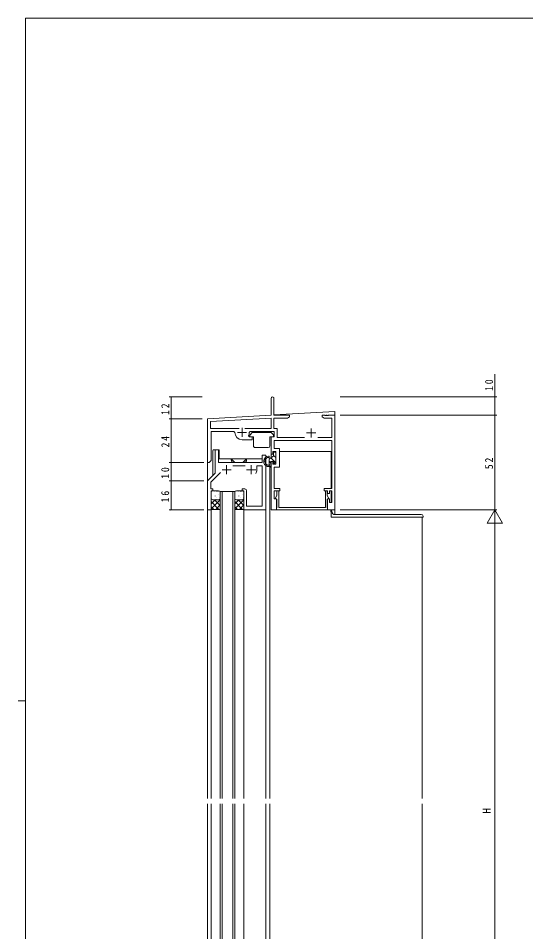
# Model space of a CAD drawing. Units: millimetres, scale not verified. Extents: x -594 to 539, y -420 to 386.
# Drawn here: x -594 to -315, y -120 to 382 of the extents above; entities that cross this region are included whole.
import ezdxf
from ezdxf.enums import TextEntityAlignment as Align

# ---------------------------------------------------------------- set-up
doc = ezdxf.new("R2010")
doc.units = ezdxf.units.MM
doc.header["$LTSCALE"] = 2
for name, color, linetype, lineweight in [('0-1_YKK_ZWAK', 7, 'Continuous', 9), ('0-3_YKK_11', 7, 'Continuous', 9), ('0-4_YKK_12', 2, 'Continuous', 9), ('0-5_YKK_13', 4, 'Continuous', 9), ('0-6_YKK_D', 6, 'Continuous', 9)]:
    doc.layers.add(name, color=color, linetype=linetype, lineweight=lineweight)
doc.styles.add('ＭＳ ゴシック', font='')
doc.styles.get('ＭＳ ゴシック').set_extended_font_data('MS Gothic')

msp = doc.modelspace()

# ---------------------------------------------------------------- linework, layer by layer
at = {"layer": '0-1_YKK_ZWAK'}
for p, q in [((-590, -367.965), (-590, 382.035)), ((510, 382.035), (-590, 382.035)), ((-594, 7.035), (-590, 7.035))]:
    msp.add_line(p, q, dxfattribs=at)
at = {"layer": '0-3_YKK_11'}
for p, q in [((-455, 173.285), (-455, 164.035)), ((-455, 164.035), (-490, 162.035)), ((-490, 162.035), (-490, 138.035)), ((-455, 162.402), (-488.37, 160.496)), ((-455, 156.665), (-455, 162.402)), ((-453.5, 156.665), (-453.5, 162.405)), ((-420, 112.035), (-420, 164.035)), ((-488.37, 160.496), (-488.37, 156.665)), ((-488.37, 156.665), (-472.55, 156.665)), ((-471, 157.035), (-471, 152.035)), ((-469.45, 156.665), (-455, 156.665)), ((-469.45, 156.665), (-455, 156.665)), ((-451.67, 156.665), (-453.5, 156.665)), ((-451.67, 151.665), (-451.67, 156.665)), ((-433, 156.735), (-433, 151.735)), ((-475.5, 155.035), (-475, 154.535)), ((-473.5, 154.535), (-468.5, 154.535)), ((-466.969, 152.035), (-467.417, 152.757)), ((-467, 154.535), (-466.5, 155.035)), ((-466.5, 155.035), (-453.3, 155.035)), ((-453.3, 152.035), (-455, 152.035)), ((-455, 152.035), (-455, 142.535)), ((-453.3, 155.035), (-453.3, 152.035)), ((-436.587, 151.665), (-451.67, 151.665)), ((-435.5, 154.235), (-430.5, 154.235)), ((-453.37, 145.665), (-453.37, 150.035)), ((-453.37, 150.035), (-421.63, 150.035)), ((-421.63, 150.035), (-421.63, 123.735)), ((-485.8, 145.035), (-483.87, 145.035)), ((-483.87, 145.035), (-483.87, 138.035)), ((-459.93, 138.035), (-459.93, 142.035)), ((-459.93, 142.035), (-458, 142.035)), ((-458, 142.035), (-458, 112.035)), ((-483.87, 138.035), (-459.93, 138.035)), ((-479.5, 136.535), (-479.5, 131.535)), ((-469.35, 136.105), (-476.15, 136.105)), ((-466, 136.535), (-466, 131.535)), ((-459.93, 113.965), (-459.93, 136.105)), ((-455, 138.535), (-455, 112.035)), ((-482.859, 132.447), (-488.07, 127.236)), ((-482, 134.035), (-477, 134.035)), ((-468.5, 134.035), (-463.5, 134.035)), ((-453.37, 123.735), (-453.37, 135.405)), ((-490, 112.035), (-490, 128.035)), ((-487, 122.535), (-488, 122.535)), ((-488, 122.535), (-488, 112.035)), ((-487, 123.535), (-487, 122.535)), ((-471, 123.535), (-469.5, 123.535)), ((-470, 112.035), (-470, 122.535)), ((-468.5, 122.535), (-468.5, 113.965)), ((-450.2, 123.735), (-453.37, 123.735)), ((-450.8, 113.235), (-450.8, 122.535)), ((-450.2, 122.535), (-450.2, 123.735)), ((-421.63, 123.735), (-425.8, 123.735)), ((-425.8, 123.735), (-425.8, 122.535)), ((-425.2, 122.535), (-425.2, 113.235)), ((-421.63, 122.535), (-421.63, 116.035)), ((-452, 112.035), (-452, 118.035)), ((-451.8, 117.81), (-451.8, 113.382)), ((-424.2, 113.382), (-424.2, 117.81)), ((-423, 118.035), (-424, 118.035)), ((-424, 118.035), (-424, 112.035)), ((-423, 116.035), (-423, 118.035)), ((-421.63, 116.035), (-423, 116.035)), ((-488, 112.035), (-490, 112.035)), ((-458, 112.035), (-470, 112.035)), ((-468.5, 113.965), (-459.93, 113.965)), ((-455, 112.035), (-452, 112.035)), ((-452, 112.035), (-424, 112.035)), ((-425.2, 113.235), (-450.8, 113.235)), ((-424, 112.035), (-420, 112.035))]:
    msp.add_line(p, q, dxfattribs=at)
for points in [[(-453.5, 162.405), (-446.091, 162.405), (-445, 163.035), (-445, 164.035), (-453.5, 164.035), (-453.5, 173.285)], [(-421.63, 162.405), (-421.63, 151.665), (-429.413, 151.665)], [(-420, 164.035), (-423.542, 164.035), (-423.725, 163.915), (-424.275, 163.915), (-424.458, 164.035), (-424.542, 164.035), (-424.725, 163.915), (-425.275, 163.915), (-425.458, 164.035), (-427, 164.035), (-427, 163.035), (-425.909, 162.405), (-421.63, 162.405)], [(-488, 139.035), (-488, 155.035), (-475.5, 155.035)], [(-471, 150.535), (-465.4, 150.535), (-465.4, 152.035), (-466.969, 152.035)], [(-453.37, 135.405), (-450.5, 135.405), (-450.5, 145.665), (-453.37, 145.665)], [(-490, 128.035), (-485.8, 132.235), (-485.8, 145.035)], [(-455, 142.535), (-454, 142.535), (-454, 144.035), (-452.5, 144.035), (-452.5, 137.035), (-454, 137.035), (-454, 138.535), (-455, 138.535)], [(-490, 138.035), (-489, 138.035), (-488, 139.035)], [(-459.93, 136.105), (-462.8, 136.105), (-462.8, 134.035)], [(-488.07, 127.236), (-488.07, 125.993), (-488.19, 125.81), (-488.19, 125.26), (-488.07, 125.077), (-488.07, 124.993), (-488.19, 124.81), (-488.19, 124.26), (-488.07, 124.077), (-488.07, 123.535), (-487, 123.535)], [(-470, 122.535), (-471, 122.535), (-471, 123.535)], [(-452, 118.035), (-453.37, 118.035), (-453.37, 122.535), (-450.2, 122.535)], [(-450.8, 122.535), (-451.8, 122.535), (-451.8, 119.911), (-452.71, 118.335), (-451.8, 117.81)], [(-425.8, 122.535), (-424, 122.535), (-424, 121.035), (-423, 121.035), (-423, 122.535), (-421.63, 122.535)], [(-424.2, 117.81), (-423.29, 118.335), (-424.2, 119.911), (-424.2, 122.535), (-425.2, 122.535)], [(-451.8, 113.382), (-451.9, 113.208), (-452, 113.035), (-452, 112.035)], [(-424, 112.035), (-424, 113.035), (-424.1, 113.208), (-424.2, 113.382)]]:
    msp.add_lwpolyline(points, dxfattribs=at)
for centre, radius, start, end in [((-454.25, 173.285), 0.75, 359.99998, 180), ((-471, 154.535), 4, 180, 269.99998), ((-471, 154.535), 4, 333.6122, 0), ((-466, 134.035), 3.2, 321.63347, 359.99998), ((-469.5, 122.535), 1, 0, 89.99998)]:
    msp.add_arc(centre, radius, start, end, dxfattribs=at)
at = {"layer": '0-4_YKK_12'}
for p, q in [((-453.42, 164.131), (-420, 166.041)), ((-420, 166.041), (-420, 109.535)), ((-490, 161.758), (-490, -46.465)), ((-455, 145.335), (-455, 143.285)), ((-455, 142.835), (-455, 140.785)), ((-450.5, 144.035), (-422.1, 144.035)), ((-422.1, 144.035), (-422.1, 123.735)), ((-483.87, 140.035), (-459.93, 140.035)), ((-477, 140.035), (-477, 139.535)), ((-475.5, 138.035), (-470, 138.035)), ((-468.5, 140.035), (-468.5, 139.535)), ((-458, 136.658), (-458, -46.465)), ((-455.8, 135.535), (-455, 135.535)), ((-455.8, 135.535), (-455.8, -46.465)), ((-455, 138.535), (-455, 138.235)), ((-475, 122.037), (-483, 122.037)), ((-483, 122.037), (-483, -46.465)), ((-482, 122.037), (-482, -46.465)), ((-476, 122.037), (-476, -46.465)), ((-475, 122.037), (-475, -46.465)), ((-422.1, 122.535), (-422.1, 116.035)), ((-488, 112.041), (-488, -46.465)), ((-470, 112.375), (-470, 8.401)), ((-470, 112.322), (-470, -46.465)), ((-372, 108.035), (-372, -46.465)), ((-490, -277.965), (-490, -49.465)), ((-488, -218.465), (-488, -49.465)), ((-483, -217.967), (-483, -49.465)), ((-482, -217.965), (-482, -49.465)), ((-476, -217.965), (-476, -49.465)), ((-475, -217.967), (-475, -49.465)), ((-470, -218.265), (-470, -49.465)), ((-458, -218.535), (-458, -49.465)), ((-455.8, -231.465), (-455.8, -49.465)), ((-372, -211.965), (-372, -49.465))]:
    msp.add_line(p, q, dxfattribs=at)
for centre, start, end in [((-475.5, 139.535), 180, 270), ((-470, 139.535), 270, 0)]:
    msp.add_arc(centre, 1.5, start, end, dxfattribs=at)
at = {"layer": '0-5_YKK_13'}
for p, q in [((-466.7, 153.011), (-466.7, 152.335)), ((-466.612, 153.223), (-465.388, 154.447)), ((-466.4, 152.035), (-464.7, 152.035)), ((-455.224, 154.535), (-465.176, 154.535)), ((-464.7, 147.235), (-464.7, 152.035)), ((-462.2, 155.035), (-462.2, 154.535)), ((-458.2, 155.035), (-462.2, 155.035)), ((-458.2, 155.035), (-458.2, 154.535)), ((-455.7, 147.235), (-455.7, 152.035)), ((-454, 152.035), (-455.7, 152.035)), ((-453.788, 153.223), (-455.012, 154.447)), ((-453.7, 153.011), (-453.7, 152.335)), ((-463.7, 146.235), (-456.7, 146.235)), ((-487, 131.035), (-487, 144.535)), ((-486.5, 145.035), (-484, 145.035)), ((-483.5, 140.035), (-483.5, 144.535)), ((-455.6, 140.438), (-453.7, 141.535)), ((-455.242, 140.645), (-452.704, 138.107)), ((-453.7, 143.435), (-453.7, 141.535)), ((-453.7, 141.931), (-452.5, 140.731)), ((-453.4, 143.735), (-452.8, 143.735)), ((-452.5, 143.435), (-452.5, 138.435)), ((-475, 138.035), (-477, 140.035)), ((-470.5, 138.035), (-468.5, 140.035)), ((-456.973, 136.635), (-456.561, 136.635)), ((-456.836, 135.835), (-455.4, 135.835)), ((-456.1, 139.572), (-456.1, 137.096)), ((-456.1, 138.674), (-455.1, 137.674)), ((-456.1, 136.385), (-456.1, 135.835)), ((-456.1, 135.846), (-456.09, 135.835)), ((-453.7, 138.235), (-453.7, 137.835)), ((-453.188, 137.623), (-452.588, 138.223)), ((-488, 121.541), (-488, 118.541)), ((-484, 122.541), (-487, 122.541)), ((-486.213, 121.843), (-486.186, 121.885)), ((-484.823, 122.178), (-484.825, 122.278)), ((-484.084, 122.169), (-484.057, 122.212)), ((-483, 118.541), (-483, 121.541)), ((-475, 121.541), (-475, 118.541)), ((-471, 122.541), (-474, 122.541)), ((-473.213, 121.843), (-473.186, 121.885)), ((-471.823, 122.178), (-471.825, 122.278)), ((-471.084, 122.169), (-471.057, 122.212)), ((-470, 118.541), (-470, 121.541)), ((-485.823, 117.541), (-488.001, 115.363)), ((-483, 117.535), (-488.001, 112.534)), ((-488, 116.505), (-483.73, 112.234)), ((-487.855, 119.285), (-487.828, 119.327)), ((-487, 117.541), (-484, 117.541)), ((-486.208, 117.541), (-483.001, 114.334)), ((-485.988, 119.559), (-485.986, 119.569)), ((-485.727, 119.611), (-485.7, 119.653)), ((-485.339, 117.669), (-485.312, 117.711)), ((-484.778, 118.953), (-484.78, 119.053)), ((-483.697, 120.227), (-483.67, 120.27)), ((-483.508, 117.67), (-483, 117.161)), ((-483.361, 119.032), (-483.359, 119.042)), ((-483.211, 117.996), (-483.184, 118.038)), ((-470, 117.53), (-475, 112.534)), ((-475, 116.508), (-470.728, 112.232)), ((-472.819, 117.541), (-474.999, 115.363)), ((-474.856, 119.285), (-474.828, 119.327)), ((-474, 117.541), (-471, 117.541)), ((-473.205, 117.541), (-469.999, 114.332)), ((-472.988, 119.559), (-472.986, 119.569)), ((-472.727, 119.611), (-472.7, 119.653)), ((-472.34, 117.669), (-472.312, 117.711)), ((-471.778, 118.953), (-471.78, 119.053)), ((-470.697, 120.227), (-470.67, 120.27)), ((-470.507, 117.671), (-470, 117.163)), ((-470.361, 119.032), (-470.359, 119.042)), ((-470.211, 117.996), (-470.184, 118.038)), ((-488.001, 113.677), (-486.558, 112.234)), ((-488.001, 112.034), (-487.801, 112.234)), ((-487.801, 112.234), (-483.201, 112.234)), ((-483.001, 114.706), (-485.473, 112.234)), ((-483.001, 112.034), (-483.201, 112.234)), ((-483.001, 112.377), (-483.173, 112.206)), ((-475, 112.034), (-474.8, 112.234)), ((-474.999, 113.677), (-473.557, 112.234)), ((-474.8, 112.234), (-470.2, 112.232)), ((-469.999, 114.704), (-472.472, 112.233)), ((-470, 112.032), (-470.2, 112.232)), ((-470, 112.375), (-470.172, 112.204)), ((-421.478, 110.31), (-421.876, 112.035)), ((-371.5, 108.035), (-422.1, 108.035)), ((-372.5, 109.535), (-420.504, 109.535)), ((-371.5, 108.535), (-371.5, 108.035))]:
    msp.add_line(p, q, dxfattribs=at)
for points in [[(-454, 138.535), (-455.1, 138.535), (-455.1, 136.135)], [(-422.1, 108.035), (-422.1, 109.535), (-422.231, 112.035)]]:
    msp.add_lwpolyline(points, dxfattribs=at)
for centre, radius, start, end in [((-466.4, 153.011), 0.3, 134.99998, 179.99998), ((-466.4, 152.335), 0.3, 179.99998, 270), ((-465.176, 154.235), 0.3, 90, 134.99998), ((-455.224, 154.235), 0.3, 45, 90), ((-454, 152.335), 0.3, 270, 0), ((-454, 153.011), 0.3, 0, 45), ((-463.7, 147.235), 1, 179.99998, 270), ((-456.7, 147.235), 1, 270, 0), ((-486.5, 144.535), 0.5, 90, 180), ((-484, 144.535), 0.5, 0, 90), ((-456.2, 138.649), 2.9, 96.1825, 254.63783), ((-456.2, 138.649), 2.2, 109.75517, 242.96574), ((-456.842, 140.438), 0.3, 59.70415, 109.75517), ((-456.464, 141.085), 0.45, 239.70415, 96.1825), ((-453.4, 143.435), 0.3, 90, 180), ((-452.8, 143.435), 0.3, 0, 90), ((-456.973, 137.135), 0.5, 242.96574, 269.99998), ((-456.836, 136.335), 0.5, 254.63783, 270), ((-456.561, 136.335), 0.3, 33.05573, 89.99998), ((-456.1, 136.635), 0.25, 213.05573, 56.94426), ((-455.1, 139.572), 1, 120, 180), ((-455.8, 137.096), 0.3, 180, 236.94426), ((-455.4, 136.135), 0.3, 270, 0), ((-453.7, 138.535), 0.3, 270, 180), ((-453.4, 137.835), 0.3, 180, 314.99998), ((-452.8, 138.435), 0.3, 314.99998, 0), ((-487, 121.541), 1, 90, 180), ((-484, 121.541), 1, 0, 90), ((-474, 121.541), 1, 89.99998, 179.99998), ((-471, 121.541), 1, 359.99998, 89.99998), ((-487, 118.541), 1, 180, 270), ((-484, 118.541), 1, 270, 0), ((-474, 118.541), 1, 179.99998, 269.99998), ((-471, 118.541), 1, 270, 0), ((-420.504, 110.535), 1, 193, 270), ((-372.5, 108.535), 1, 0, 90)]:
    msp.add_arc(centre, radius, start, end, dxfattribs=at)
at = {"layer": '0-6_YKK_D'}
for p, q in [((-332, 174.035), (-332, 186.523)), ((-493, 174.035), (-511, 174.035)), ((-510, 174.035), (-510, 162.035)), ((-417, 174.035), (-331, 174.035)), ((-332, 164.035), (-332, 174.035)), ((-493, 162.035), (-511, 162.035)), ((-493, 162.035), (-511, 162.035)), ((-510, 162.035), (-510, 138.035)), ((-417, 164.035), (-331, 164.035)), ((-417, 164.035), (-331, 164.035)), ((-332, 112.041), (-332, 164.035)), ((-493, 138.035), (-511, 138.035)), ((-492, 138.035), (-511, 138.035)), ((-510, 138.035), (-510, 140.075)), ((-510, 138.035), (-510, 128.035)), ((-492, 128.035), (-511, 128.035)), ((-492, 128.035), (-511, 128.035)), ((-510, 128.035), (-510, 125.995)), ((-510, 112.035), (-510, 128.035)), ((-492, 112.035), (-511, 112.035)), ((-417, 112.041), (-331, 112.041)), ((-368.001, 112.035), (-330.997, 112.035)), ((-331.997, 112.035), (-336.197, 104.76)), ((-331.997, 112.035), (-331.997, 97.485)), ((-331.997, 112.035), (-327.797, 104.76)), ((-336.197, 104.76), (-327.797, 104.76)), ((-332.001, -209.565), (-331.997, 103.634))]:
    msp.add_line(p, q, dxfattribs=at)
for centre, start, end in [((-510, 174.035), 90, 270), ((-510, 174.035), 270, 90), ((-332, 174.035), 90, 270), ((-332, 174.035), 270, 90), ((-510, 162.035), 90, 270), ((-510, 162.035), 90, 270), ((-510, 162.035), 270, 90), ((-510, 162.035), 270, 90), ((-332, 164.035), 90, 270), ((-332, 164.035), 270, 90), ((-510, 138.035), 90, 270), ((-510, 138.035), 90, 270), ((-510, 138.035), 270, 90), ((-510, 138.035), 270, 90), ((-510, 128.035), 90, 270), ((-510, 128.035), 90, 270), ((-510, 128.035), 270, 90), ((-510, 128.035), 270, 90), ((-510, 112.035), 90, 270), ((-510, 112.035), 270, 90)]:
    msp.add_arc(centre, 0.128, start, end, dxfattribs=at)

# ---------------------------------------------------------------- texts
at = {"layer": '0-6_YKK_D', "color": 7, "style": 'ＭＳ ゴシック'}
msp.add_text('H', height=4.399, rotation=89.999, dxfattribs=at).set_placement((-332.999, -54.822), align=Align.BOTTOM_LEFT)
at = {"layer": '0-6_YKK_D', "color": 7, "char_height": 4.399, "attachment_point": 7, "rotation": 90, "style": 'ＭＳ ゴシック'}
for s, insert in [('\\T1.36;\\W0.9;10', (-333, 177.337)), ('\\T1.36;\\W0.9;12', (-511, 164.132)), ('\\T1.36;\\W0.9;24', (-511, 146.249)), ('\\T1.36;\\W0.9;52', (-333, 134.339)), ('\\T1.36;\\W0.9;10', (-511, 129.073)), ('\\T1.36;\\W0.9;16', (-511, 116.132))]:
    msp.add_mtext(s, dxfattribs=dict(at, insert=insert))

doc.saveas('drawing.dxf')
